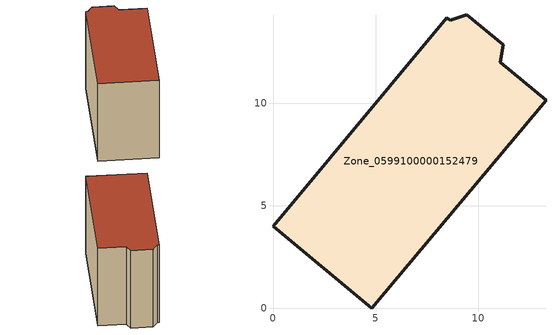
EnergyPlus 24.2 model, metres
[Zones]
Zone_0599100000152479
 floor ground (C_G): 0,4 8.47,14.16 8.63,14.03 9.45,14.31 11.22,12.84 11.06,11.99 13.3,10.14 4.82,0 z0
 wall outside (C_F): 4.82,0 13.3,10.14 11.06,11.99 11.22,12.84 9.45,14.31 8.63,14.03 8.47,14.16 0,4 4.82,0 z0:9.49
 roof outside (C_R): 8.47,14.16 0,4 4.82,0 13.3,10.14 11.06,11.99 11.22,12.84 9.45,14.31 8.63,14.03 z9.49
[BUILDING]
Pand.0599100000152479: North Axis=0; Terrain=City; Loads Convergence Tolerance Value=0.04; Temperature Convergence Tolerance Value=0.4; Solar Distribution=FullExterior; Maximum Number of Warmup Days=25; Minimum Number of Warmup Days=1
[Site:Location]
Rotterdam.The.Hague.AP_ZH_NLD Design_Conditions: Latitude=51.96; Longitude=4.45; Time Zone=1; Elevation=-4.5
[SITE:GROUNDTEMPERATURE:BUILDINGSURFACE]
18, 18, 18, 18, 18, 18, 18, 18, 18, 18, 18, 18
[MATERIAL] Thermal Absorptance=0.9; Solar Absorptance=0.7; Visible Absorptance=0.7
Name | Roughness | Thickness | Conductivity | Density | Specific Heat
G.TI.1946 | MediumSmooth | 0.15 | 1 | 540 | 1210
F.TI.1946 | Rough | 0.3 | 0.857143 | 1920 | 840
R.TI.1946 | MediumRough | 0.2 | 0.1 | 1500 | 1000
[CONSTRUCTION]
C_G: G.TI.1946
C_F: F.TI.1946
C_R: R.TI.1946
[ZONE]
Zone_0599100000152479: Type=1; Multiplier=1; Ceiling Height=Autocalculate; Volume=Autocalculate; Floor Area=autocalculate; Part of Total Floor Area=Yes
[ZONEINFILTRATION:DESIGNFLOWRATE]
Infil_Zone_0599100000152479: Zone or ZoneList or Space or SpaceList=Zone_0599100000152479; Schedule=AlwaysOn; Design Flow Rate Calculation Method=Flow/Area; Flow Rate per Floor Area=0.003; Constant Term Coefficient=1; Temperature Term Coefficient=0; Velocity Term Coefficient=0; Velocity Squared Term Coefficient=0
[HVACTEMPLATE:ZONE:IDEALLOADSAIRSYSTEM]
Zone_0599100000152479: Maximum Heating Supply Air Temperature=50; Minimum Cooling Supply Air Temperature=13; Maximum Heating Supply Air Humidity Ratio=0.0156; Minimum Cooling Supply Air Humidity Ratio=0.0077; Heating Limit=NoLimit; Cooling Limit=NoLimit; Dehumidification Control Type=ConstantSensibleHeatRatio; Cooling Sensible Heat Ratio=0.7; Dehumidification Setpoint=60; Humidification Control Type=None; Humidification Setpoint=30; Outdoor Air Method=None; Outdoor Air Flow Rate per Person=0.00944; Outdoor Air Flow Rate per Zone Floor Area=0; Outdoor Air Flow Rate per Zone=0; Demand Controlled Ventilation Type=None; Outdoor Air Economizer Type=NoEconomizer; Heat Recovery Type=None; Sensible Heat Recovery Effectiveness=0.7; Latent Heat Recovery Effectiveness=0.65
[ZONECONTROL:THERMOSTAT]
ThermostatControl_Zone_0599100000152479: Zone or ZoneList=Zone_0599100000152479; Control Type Schedule=DualSetpointControlType; Control 1=Thermostat_Zone_0599100000152479; Temperature Difference Between Cutout And Setpoint=0
[THERMOSTATSETPOINT:DUALSETPOINT]
Thermostat_Zone_0599100000152479: Heating Setpoint Temperature Schedule=HeatingSetpoint_Zone_0599100000152479; Cooling Setpoint Temperature Schedule=CoolingSetpoint_Zone_0599100000152479
[SCHEDULE:COMPACT]
HeatingSetpoint_Zone_0599100000152479: Through: 12/31, For: AllDays, Until: 24:00, 21
CoolingSetpoint_Zone_0599100000152479: Through: 12/31, For: AllDays, Until: 24:00, 24
DualSetpointControlType: Through: 12/31, For: AllDays, Until: 24:00, 4
AlwaysOn: Through: 12/31, For: AllDays, Until: 24:00, 1
